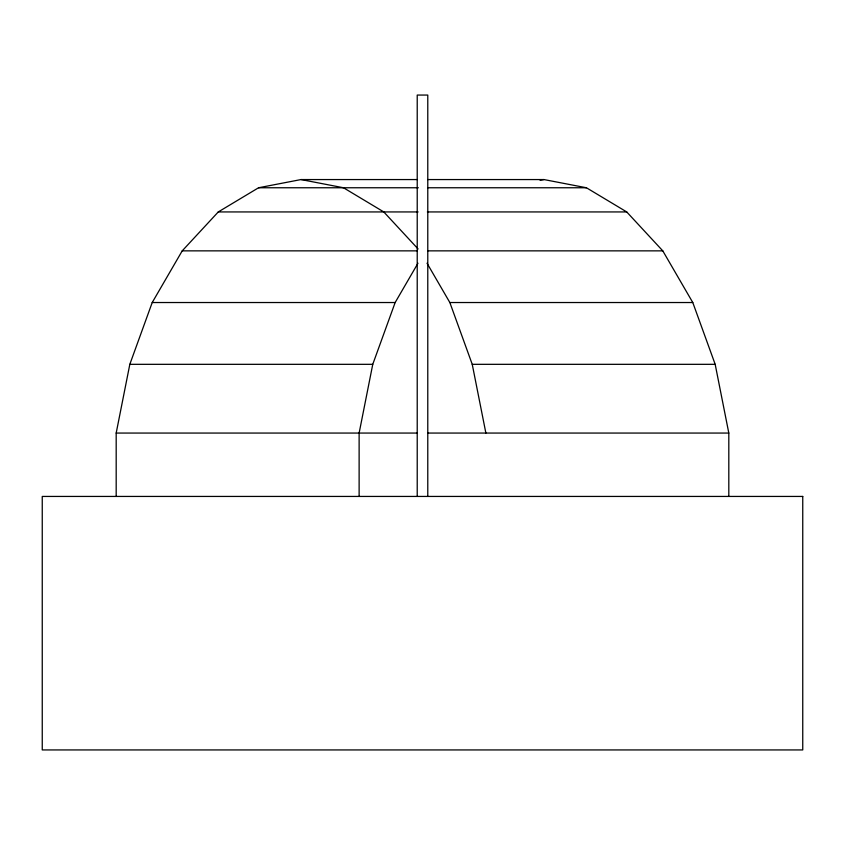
<?xml version="1.0" encoding="UTF-8"?>
<svg xmlns="http://www.w3.org/2000/svg" width="845" height="845" viewBox="0 0 845 845"><rect width="100%" height="100%" fill="white"/><g stroke="black" fill="none" stroke-linecap="round" stroke-linejoin="round"><path stroke-width="1.27" d="M116.187 496.437L116.187 433.062L129.824 364.322L152.216 302.531L182.214 250.859L218.274 211.937L258.57 187.759L301.031 179.562L417.219 179.562M417.979 263.217L395.154 302.531L372.761 364.322L359.125 433.062L359.125 496.437M540.113 180.312L543.969 179.562L586.43 187.759L626.726 211.937L662.786 250.859L692.784 302.531L715.176 364.322L728.812 433.062L728.812 496.437M427.781 179.562L543.969 179.562M258.57 187.759L418.349 187.759M427.538 187.759L586.43 187.759M218.274 211.937L418.117 211.937M427.359 211.937L626.726 211.937M182.214 250.859L417.229 250.859M427.771 250.859L662.786 250.859M152.216 302.531L395.154 302.531M427.021 263.217L449.846 302.531L692.784 302.531M129.824 364.322L372.761 364.322M449.846 302.531L472.239 364.322L715.176 364.322M116.187 433.062L417.219 433.062M427.781 433.062L728.812 433.062M301.031 179.562L343.492 187.759L383.788 211.937L418.095 248.958M472.239 364.322L485.875 433.062M427.781 496.437L427.781 95.062L417.219 95.062L417.219 496.437M802.75 496.437L42.25 496.437L42.25 749.937L802.75 749.937L802.75 496.437"/></g></svg>
